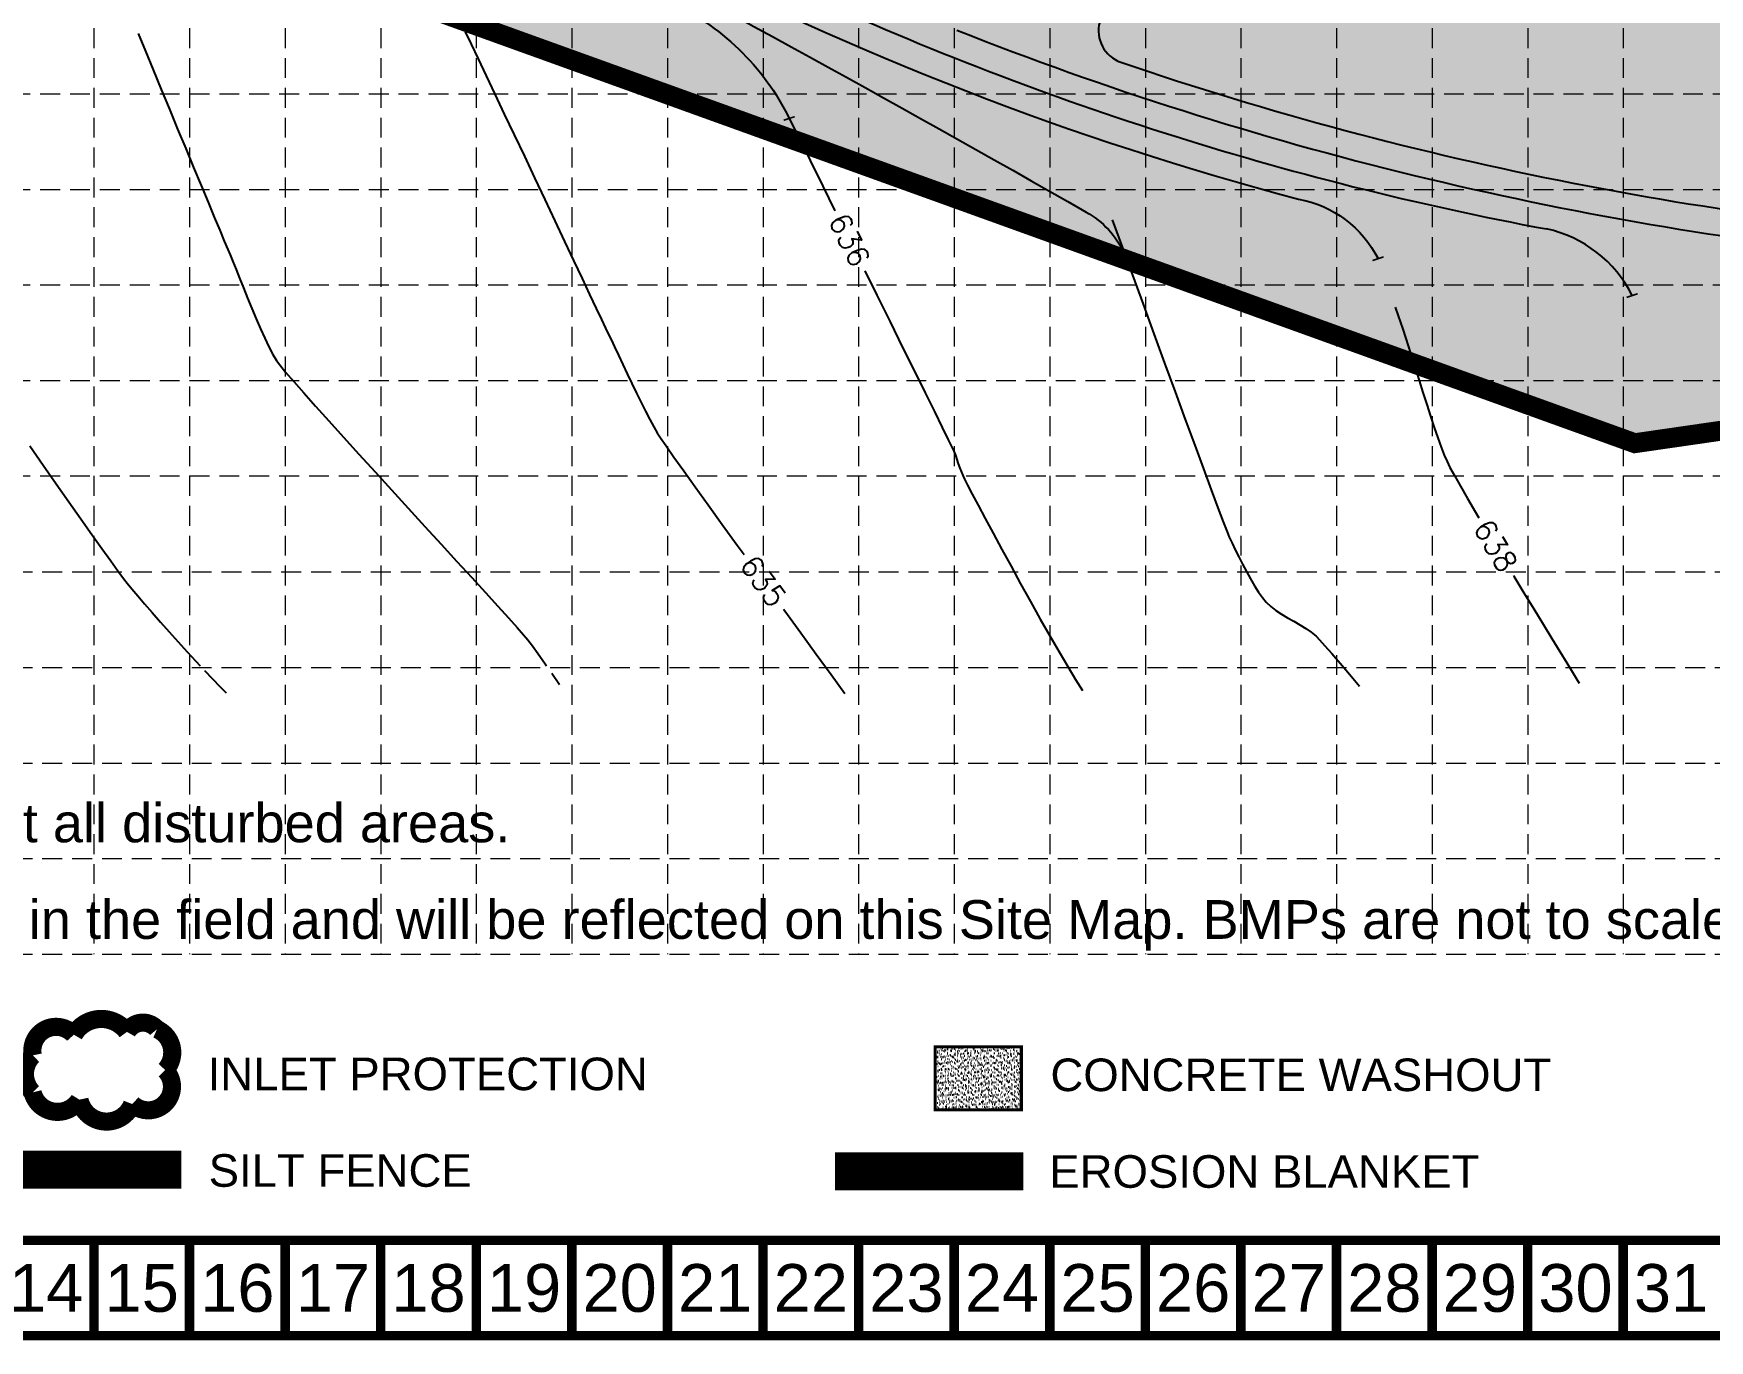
# Model space of a CAD drawing. Header units: inches. Extents: x 2525137 to 2526060, y 7086153 to 7086731.
# Drawn here: x 2525344.6 to 2525597.1, y 7086153.1 to 7086350.1 of the extents above; entities that cross this region are included whole.
import ezdxf
from ezdxf.enums import TextEntityAlignment as Align

# ---------------------------------------------------------------- set-up
doc = ezdxf.new("R2010")
doc.units = ezdxf.units.IN
doc.header["$MEASUREMENT"] = 0
doc.linetypes.add('DASHED2', pattern=[0.375, 0.25, -0.125])
doc.linetypes.add('HIDDEN', pattern=[0.375, 0.25, -0.125])
for name, color, linetype in [('BASE', 7, 'Continuous'), ('EC', 35, 'Continuous'), ('GRID', 254, 'HIDDEN'), ('HS-LIMITOFWORK', 5, 'DASHED2'), ('LEGEND', 7, 'Continuous'), ('LS-HGWAYMIX', 14, 'Continuous'), ('PC', 35, 'Continuous')]:
    doc.layers.add(name, color=color, linetype=linetype)
doc.styles.add("L200'", font='ARIAL.TTF', dxfattribs={"height": 0.001969})
doc.styles.add('L60', font='simplex.shx', dxfattribs={"height": 1.2})
doc.styles.get("Standard").update_dxf_attribs({"font": 'ARIAL.TTF'})

msp = doc.modelspace()

# ---------------------------------------------------------------- hatches: boundary and pattern name
at = {"layer": 'BASE'}
h = msp.add_hatch(dxfattribs=at)
h.set_pattern_fill('AR-SAND', color=30, scale=0.379791, style=0)
h.set_pattern_definition([(37.5, (2525801.7975, 7086159.36786), (-0.0239243, 0.7317909), [0, -0.5772828, 0, -0.6456452, 0, -0.6171609]), (7.5, (2525801.7975, 7086159.3679), (0.6721458, 1.0718266), [0, -0.3114289, 0, -0.5203141, 0, -0.1993904]), (327.5, (2525801.33034, 7086159.36786), (1.182724, 0.0021493), [0, -0.1898957, 0, -0.6836244, 0, -0.8925096]), (317.5, (2525801.3303, 7086159.3679), (1.1417008, 0.3333336), [0, -0.0949478, 0, -0.4481538, 0, -0.5127183])])
h.paths.add_polyline_path([(2525493.42, 7086187.85), (2525493.42, 7086197.35), (2525480.42, 7086197.35), (2525480.42, 7086187.85)])
at = {"layer": 'LS-HGWAYMIX'}
h = msp.add_hatch(dxfattribs=at)
h.set_pattern_fill('AR-SAND', color=256, scale=2, style=0)
h.set_pattern_definition([(37.5, (0, 0), (-0.1259867162, 3.853647538), [0, -3.04, 0, -3.4, 0, -3.25]), (7.5, (0, 0), (3.5395534105, 5.6442921305), [0, -1.64, 0, -2.74, 0, -1.05]), (327.5, (-2.46, 0), (6.2282837235, 0.011318107), [0, -1, 0, -3.6, 0, -4.7]), (317.5, (-2.46, 0), (6.012253209, 1.75535113), [0, -0.5, 0, -2.36, 0, -2.7])])
h.paths.add_polyline_path([(2525757.65, 7086342.66), (2525745.42, 7086286.46), (2525679.53, 7086301.91), (2525585.84, 7086288.33), (2525334.95, 7086378.84), (2525340.69, 7086397.27), (2525309.11, 7086409.68), (2525329.88, 7086466.5), (2525333.65, 7086465.19), (2525343.52, 7086461.79), (2525336.34, 7086442.42), (2525506.33, 7086377.16), (2525548.28, 7086400.69), (2525631, 7086398.87), (2525682.27, 7086364.38), (2525752.28, 7086362.84), (2525748.08, 7086344.9)])

# ---------------------------------------------------------------- linework, layer by layer
at = {"layer": 'BASE', "const_width": 1.44}
for points in [[(2525137.7, 7086153.79), (2526059.3, 7086153.79), (2526059.3, 7086729.79), (2525137.7, 7086729.79)], [(2525152.07, 7086168.18), (2526044.94, 7086168.16), (2526044.92, 7086715.39), (2525152.25, 7086715.41)]]:
    msp.add_lwpolyline(points, close=True, dxfattribs=at)
at = {"layer": 'BASE', "color": 30, "const_width": 0.475}
msp.add_lwpolyline([(2525480.42, 7086187.85), (2525493.42, 7086187.85), (2525493.42, 7086197.35), (2525480.42, 7086197.35)], close=True, dxfattribs=at)
at = {"layer": 'BASE', "const_width": 1.44}
for points in [[(2525353.7, 7086153.79), (2525353.7, 7086168.19)], [(2525368.1, 7086153.79), (2525368.1, 7086168.19)], [(2525382.5, 7086153.79), (2525382.5, 7086168.19)], [(2525396.9, 7086153.79), (2525396.9, 7086168.19)], [(2525411.3, 7086153.79), (2525411.3, 7086168.19)], [(2525425.7, 7086153.79), (2525425.7, 7086168.19)], [(2525440.1, 7086153.79), (2525440.1, 7086168.19)], [(2525454.5, 7086153.79), (2525454.5, 7086168.19)], [(2525468.9, 7086153.79), (2525468.9, 7086168.19)], [(2525483.3, 7086153.79), (2525483.3, 7086168.19)], [(2525497.7, 7086153.79), (2525497.7, 7086168.19)], [(2525512.1, 7086153.79), (2525512.1, 7086168.19)], [(2525526.5, 7086153.79), (2525526.5, 7086168.19)], [(2525540.9, 7086153.79), (2525540.9, 7086168.19)], [(2525555.3, 7086153.79), (2525555.3, 7086168.19)], [(2525569.7, 7086153.79), (2525569.7, 7086168.19)], [(2525584.1, 7086153.79), (2525584.1, 7086168.19)]]:
    msp.add_lwpolyline(points, dxfattribs=at)
at = {"layer": 'EC'}
for p, q in [((2525360.34, 7086350.09, 634), (2525361.44, 7086347.42, 634)), ((2525409.61, 7086350.35, 635), (2525410.51, 7086348.49, 635)), ((2525412.78, 7086343.73, 635), (2525414.11, 7086340.94, 635)), ((2525414.11, 7086340.94, 635), (2525415.52, 7086337.95, 635)), ((2525365.06, 7086338.68, 634), (2525366.3, 7086335.69, 634)), ((2525369.83, 7086327.19, 634), (2525370.88, 7086324.67, 634)), ((2525420.09, 7086328.31, 635), (2525421.63, 7086325.05, 635)), ((2525373.34, 7086318.78, 634), (2525373.86, 7086317.53, 634)), ((2525424.59, 7086318.76, 635), (2525425.97, 7086315.85, 635)), ((2525374.62, 7086315.73, 634), (2525375.1, 7086314.53, 634)), ((2525425.97, 7086315.85, 635), (2525427.24, 7086313.16, 635)), ((2525376.23, 7086311.73, 634), (2525376.84, 7086310.2, 634)), ((2525376.84, 7086310.2, 634), (2525377.49, 7086308.63, 634)), ((2525428.38, 7086310.75, 635), (2525429.36, 7086308.66, 635)), ((2525473.64, 7086306.62, 636), (2525475.53, 7086302.78, 636)), ((2525550.21, 7086307.54, 638), (2525550.56, 7086306.54, 638)), ((2525378.79, 7086305.57, 634), (2525379.43, 7086304.15, 634)), ((2525430.77, 7086305.69, 635), (2525431.14, 7086304.92, 635)), ((2525431.14, 7086304.92, 635), (2525431.6, 7086303.96, 635)), ((2525431.6, 7086303.96, 635), (2525432.13, 7086302.84, 635)), ((2525550.9, 7086305.53, 638), (2525551.31, 7086304.28, 638)), ((2525380.05, 7086302.85, 634), (2525380.64, 7086301.72, 634)), ((2525475.53, 7086302.78, 636), (2525477.3, 7086299.2, 636)), ((2525382.57, 7086299.06, 634), (2525383.79, 7086297.64, 634)), ((2525514.99, 7086300.4, 637), (2525516.58, 7086296.08, 637)), ((2525552.79, 7086299.56, 638), (2525553.35, 7086297.79, 638)), ((2525434.05, 7086298.79, 635), (2525434.74, 7086297.34, 635)), ((2525434.74, 7086297.34, 635), (2525435.45, 7086295.89, 635)), ((2525385.31, 7086295.91, 634), (2525387.09, 7086293.91, 634)), ((2525387.09, 7086293.91, 634), (2525389.09, 7086291.68, 634)), ((2525435.45, 7086295.89, 635), (2525436.14, 7086294.48, 635)), ((2525436.14, 7086294.48, 635), (2525436.81, 7086293.14, 635)), ((2525516.58, 7086296.08, 637), (2525518.1, 7086291.92, 637)), ((2525553.92, 7086295.98, 638), (2525554.5, 7086294.17, 638)), ((2525482.39, 7086288.86, 636), (2525482.99, 7086287.64, 636)), ((2525555.63, 7086290.72, 638), (2525556.17, 7086289.15, 638)), ((2525439.9, 7086287.92, 635), (2525441.08, 7086286.24, 635)), ((2525482.99, 7086287.64, 636), (2525483.24, 7086287.11, 636)), ((2525483.48, 7086286.51, 636), (2525483.7, 7086285.88, 636)), ((2525346.04, 7086285.04, 633), (2525348.02, 7086282.21, 633)), ((2525483.92, 7086285.22, 636), (2525484.14, 7086284.57, 636)), ((2525484.38, 7086283.94, 636), (2525484.63, 7086283.35, 636)), ((2525520.85, 7086284.46, 637), (2525522.03, 7086281.29, 637)), ((2525398.54, 7086281.29, 634), (2525401.06, 7086278.53, 634)), ((2525444.3, 7086281.74, 635), (2525446.24, 7086279.03, 635)), ((2525484.63, 7086283.35, 636), (2525484.85, 7086282.91, 636)), ((2525558.67, 7086283.44, 638), (2525559.56, 7086281.87, 638)), ((2525401.06, 7086278.53, 634), (2525403.57, 7086275.79, 634)), ((2525561.85, 7086277.94, 638), (2525562.35, 7086277.1, 638)), ((2525353.4, 7086274.57, 633), (2525354.91, 7086272.44, 633)), ((2525403.57, 7086275.79, 634), (2525406.02, 7086273.1, 634)), ((2525448.36, 7086276.09, 635), (2525450.62, 7086272.97, 635)), ((2525489.16, 7086274.76, 636), (2525490.47, 7086272.33, 636)), ((2525524.41, 7086274.98, 637), (2525524.74, 7086274.19, 637)), ((2525354.91, 7086272.44, 633), (2525356.23, 7086270.6, 633)), ((2525525.16, 7086273.28, 637), (2525525.65, 7086272.28, 637)), ((2525526.17, 7086271.2, 637), (2525526.74, 7086270.1, 637)), ((2525357.32, 7086269.09, 633), (2525358.16, 7086267.95, 633)), ((2525358.16, 7086267.95, 633), (2525358.71, 7086267.23, 633)), ((2525358.71, 7086267.23, 633), (2525359.41, 7086266.37, 633)), ((2525359.41, 7086266.37, 633), (2525360.29, 7086265.32, 633)), ((2525493.31, 7086267.13, 636), (2525494.79, 7086264.46, 636)), ((2525412.68, 7086265.82, 634), (2525414.53, 7086263.78, 634)), ((2525530.32, 7086264.38, 637), (2525531, 7086263.73, 637)), ((2525531, 7086263.73, 637), (2525531.78, 7086263.13, 637)), ((2525362.47, 7086262.79, 633), (2525363.71, 7086261.37, 633)), ((2525416.13, 7086262.01, 634), (2525417.44, 7086260.55, 634)), ((2525570.61, 7086263.37, 638), (2525572.03, 7086261.04, 638)), ((2525460.19, 7086259.75, 635), (2525462.52, 7086256.54, 635)), ((2525497.71, 7086259.27, 636), (2525499.1, 7086256.86, 636)), ((2525536.26, 7086260.42, 637), (2525537.08, 7086259.85, 637)), ((2525537.82, 7086259.25, 637), (2525538.36, 7086258.71, 637)), ((2525538.36, 7086258.71, 637), (2525539.16, 7086257.81, 637)), ((2525366.37, 7086258.39, 633), (2525367.73, 7086256.9, 633)), ((2525419.76, 7086257.78, 634), (2525420.62, 7086256.6, 634)), ((2525540.21, 7086256.62, 637), (2525541.45, 7086255.17, 637)), ((2525369.06, 7086255.45, 633), (2525369.68, 7086254.78, 633)), ((2525421.6, 7086255.2, 634), (2525421.9, 7086254.78, 634)), ((2525575.58, 7086255.22, 638), (2525576.43, 7086253.83, 638)), ((2525576.43, 7086253.83, 638), (2525577.06, 7086252.79, 638)), ((2525371.56, 7086252.8, 633), (2525372.66, 7086251.66, 633)), ((2525372.66, 7086251.66, 633), (2525373.63, 7086250.7, 633)), ((2525501.6, 7086252.69, 636), (2525502.65, 7086251.05, 636))]:
    msp.add_line(p, q, dxfattribs=at)
at = {"layer": 'EC', "extrusion": (0.924108, 0.382131, 0)}
msp.add_line((2525361.44, 7086347.42, 634), (2525362.61, 7086344.6, 634), dxfattribs=at)
at = {"layer": 'EC', "extrusion": (0.902116, 0.431495, 0)}
msp.add_line((2525410.51, 7086348.49, 635), (2525411.58, 7086346.26, 635), dxfattribs=at)
at = {"layer": 'EC', "extrusion": (0.923973, 0.382458, 0)}
msp.add_line((2525362.61, 7086344.6, 634), (2525363.82, 7086341.67, 634), dxfattribs=at)
at = {"layer": 'EC', "extrusion": (0.902768, 0.430128, 0)}
msp.add_line((2525411.58, 7086346.26, 635), (2525412.78, 7086343.73, 635), dxfattribs=at)
at = {"layer": 'EC', "extrusion": (0.923854, 0.382744, 0)}
msp.add_line((2525363.82, 7086341.67, 634), (2525365.06, 7086338.68, 634), dxfattribs=at)
at = {"layer": 'EC', "extrusion": (0.903795, 0.427965, 0)}
msp.add_line((2525415.52, 7086337.95, 635), (2525417.01, 7086334.82, 635), dxfattribs=at)
at = {"layer": 'EC', "extrusion": (0.895982, 0.44409, 0)}
msp.add_line((2525458.21, 7086337.78, 636), (2525459.83, 7086334.52, 636), dxfattribs=at)
at = {"layer": 'EC', "extrusion": (0.923642, 0.383257, 0)}
msp.add_line((2525366.3, 7086335.69, 634), (2525367.52, 7086332.75, 634), dxfattribs=at)
at = {"layer": 'EC', "extrusion": (0.903981, 0.427572, 0)}
msp.add_line((2525417.01, 7086334.82, 635), (2525418.54, 7086331.58, 635), dxfattribs=at)
at = {"layer": 'EC', "extrusion": (0.896045, 0.443964, 0)}
msp.add_line((2525459.83, 7086334.52, 636), (2525461.6, 7086330.93, 636), dxfattribs=at)
at = {"layer": 'EC', "extrusion": (0.923537, 0.383509, 0)}
msp.add_line((2525367.52, 7086332.75, 634), (2525368.71, 7086329.9, 634), dxfattribs=at)
at = {"layer": 'EC', "extrusion": (0.923426, 0.383777, 0)}
msp.add_line((2525368.71, 7086329.9, 634), (2525369.83, 7086327.19, 634), dxfattribs=at)
at = {"layer": 'EC', "extrusion": (0.904122, 0.427274, 0)}
msp.add_line((2525418.54, 7086331.58, 635), (2525420.09, 7086328.31, 635), dxfattribs=at)
at = {"layer": 'EC', "extrusion": (0.8961, 0.443852, 0)}
msp.add_line((2525461.6, 7086330.93, 636), (2525463.51, 7086327.09, 636), dxfattribs=at)
at = {"layer": 'EC', "extrusion": (0.896152, 0.443747, 0)}
msp.add_line((2525463.51, 7086327.09, 636), (2525465.34, 7086323.38, 636), dxfattribs=at)
at = {"layer": 'EC', "extrusion": (0.923149, 0.384443, 0)}
msp.add_line((2525370.88, 7086324.67, 634), (2525371.83, 7086322.4, 634), dxfattribs=at)
at = {"layer": 'EC', "extrusion": (0.9043, 0.426899, 0)}
msp.add_line((2525421.63, 7086325.05, 635), (2525423.14, 7086321.85, 635), dxfattribs=at)
at = {"layer": 'EC', "extrusion": (0.92295, 0.384921, 0)}
msp.add_line((2525371.83, 7086322.4, 634), (2525372.65, 7086320.42, 634), dxfattribs=at)
at = {"layer": 'EC', "extrusion": (0.904342, 0.426808, 0)}
msp.add_line((2525423.14, 7086321.85, 635), (2525424.59, 7086318.76, 635), dxfattribs=at)
at = {"layer": 'EC', "extrusion": (0.939489, 0.34258, 0)}
msp.add_line((2525507.11, 7086321.98, 637), (2525508.59, 7086317.93, 637), dxfattribs=at)
at = {"layer": 'EC', "extrusion": (0.92266, 0.385615, 0)}
msp.add_line((2525372.65, 7086320.42, 634), (2525373.34, 7086318.78, 634), dxfattribs=at)
at = {"layer": 'EC', "extrusion": (0.921087, 0.389356, 0)}
msp.add_line((2525373.86, 7086317.53, 634), (2525374.2, 7086316.73, 634), dxfattribs=at)
at = {"layer": 'EC', "extrusion": (0.922981, 0.384846, 0)}
msp.add_line((2525374.2, 7086316.73, 634), (2525374.62, 7086315.73, 634), dxfattribs=at)
at = {"layer": 'EC', "extrusion": (0.939428, 0.342745, 0)}
msp.add_line((2525508.59, 7086317.93, 637), (2525510.14, 7086313.66, 637), dxfattribs=at)
at = {"layer": 'EC', "extrusion": (0.928082, 0.372375, 0)}
msp.add_line((2525375.1, 7086314.53, 634), (2525375.64, 7086313.19, 634), dxfattribs=at)
at = {"layer": 'EC', "extrusion": (0.89632, 0.443409, 0)}
msp.add_line((2525469.84, 7086314.3, 636), (2525471.65, 7086310.64, 636), dxfattribs=at)
at = {"layer": 'EC', "extrusion": (0.928175, 0.372144, 0)}
msp.add_line((2525375.64, 7086313.19, 634), (2525376.23, 7086311.73, 634), dxfattribs=at)
at = {"layer": 'EC', "extrusion": (0.904257, 0.426988, 0)}
msp.add_line((2525427.24, 7086313.16, 635), (2525428.38, 7086310.75, 635), dxfattribs=at)
at = {"layer": 'EC', "extrusion": (0.939348, 0.342966, 0)}
msp.add_line((2525510.14, 7086313.66, 637), (2525511.75, 7086309.27, 637), dxfattribs=at)
at = {"layer": 'EC', "extrusion": (0.896389, 0.443268, 0)}
msp.add_line((2525471.65, 7086310.64, 636), (2525473.64, 7086306.62, 636), dxfattribs=at)
at = {"layer": 'EC', "extrusion": (0.939245, 0.343248, 0)}
msp.add_line((2525511.75, 7086309.27, 637), (2525513.37, 7086304.82, 637), dxfattribs=at)
at = {"layer": 'EC', "extrusion": (0.92219, 0.386738, 0)}
msp.add_line((2525377.49, 7086308.63, 634), (2525378.14, 7086307.08, 634), dxfattribs=at)
at = {"layer": 'EC', "extrusion": (0.917711, 0.397248, 0)}
msp.add_line((2525378.14, 7086307.08, 634), (2525378.79, 7086305.57, 634), dxfattribs=at)
at = {"layer": 'EC', "extrusion": (0.903839, 0.427873, 0)}
msp.add_line((2525429.36, 7086308.66, 635), (2525430.17, 7086306.96, 635), dxfattribs=at)
at = {"layer": 'EC', "extrusion": (0.903285, 0.429041, 0)}
msp.add_line((2525430.17, 7086306.96, 635), (2525430.77, 7086305.69, 635), dxfattribs=at)
at = {"layer": 'EC', "extrusion": (0.943383, 0.331705, 0)}
msp.add_line((2525549.76, 7086308.84, 638), (2525550.21, 7086307.54, 638), dxfattribs=at)
at = {"layer": 'EC', "extrusion": (0.947682, 0.319215, 0)}
msp.add_line((2525550.56, 7086306.54, 638), (2525550.9, 7086305.53, 638), dxfattribs=at)
at = {"layer": 'EC', "extrusion": (0.901616, 0.432538, 0)}
msp.add_line((2525379.43, 7086304.15, 634), (2525380.05, 7086302.85, 634), dxfattribs=at)
at = {"layer": 'EC', "extrusion": (0.939115, 0.343603, 0)}
msp.add_line((2525513.37, 7086304.82, 637), (2525514.99, 7086300.4, 637), dxfattribs=at)
at = {"layer": 'EC', "extrusion": (0.95316, 0.302468, 0)}
msp.add_line((2525551.31, 7086304.28, 638), (2525551.76, 7086302.85, 638), dxfattribs=at)
at = {"layer": 'EC', "extrusion": (0.860754, 0.509021, 0)}
msp.add_line((2525380.64, 7086301.72, 634), (2525381.19, 7086300.8, 634), dxfattribs=at)
at = {"layer": 'EC', "extrusion": (0.904132, 0.427253, 0)}
msp.add_line((2525432.13, 7086302.84, 635), (2525432.73, 7086301.58, 635), dxfattribs=at)
at = {"layer": 'EC', "extrusion": (0.904054, 0.427418, 0)}
msp.add_line((2525432.73, 7086301.58, 635), (2525433.37, 7086300.22, 635), dxfattribs=at)
at = {"layer": 'EC', "extrusion": (0.954091, 0.299518, 0)}
msp.add_line((2525551.76, 7086302.85, 638), (2525552.26, 7086301.26, 638), dxfattribs=at)
at = {"layer": 'EC', "extrusion": (0.802166, 0.597101, 0)}
msp.add_line((2525381.19, 7086300.8, 634), (2525381.69, 7086300.13, 634), dxfattribs=at)
at = {"layer": 'EC', "extrusion": (0.771454, 0.636286, 0)}
msp.add_line((2525381.69, 7086300.13, 634), (2525382.57, 7086299.06, 634), dxfattribs=at)
at = {"layer": 'EC', "extrusion": (0.903362, 0.428879, 0)}
msp.add_line((2525433.37, 7086300.22, 635), (2525434.05, 7086298.79, 635), dxfattribs=at)
at = {"layer": 'EC', "extrusion": (0.896715, 0.442609, 0)}
msp.add_line((2525477.3, 7086299.2, 636), (2525478.91, 7086295.94, 636), dxfattribs=at)
at = {"layer": 'EC', "extrusion": (0.954411, 0.298495, 0)}
msp.add_line((2525552.26, 7086301.26, 638), (2525552.79, 7086299.56, 638), dxfattribs=at)
at = {"layer": 'EC', "extrusion": (0.751449, 0.659791, 0)}
msp.add_line((2525383.79, 7086297.64, 634), (2525385.31, 7086295.91, 634), dxfattribs=at)
at = {"layer": 'EC', "extrusion": (0.953694, 0.300779, 0)}
msp.add_line((2525553.35, 7086297.79, 638), (2525553.92, 7086295.98, 638), dxfattribs=at)
at = {"layer": 'EC', "extrusion": (0.896906, 0.44222, 0)}
msp.add_line((2525478.91, 7086295.94, 636), (2525480.32, 7086293.09, 636), dxfattribs=at)
at = {"layer": 'EC', "extrusion": (0.951157, 0.308709, 0)}
msp.add_line((2525554.5, 7086294.17, 638), (2525555.07, 7086292.41, 638), dxfattribs=at)
at = {"layer": 'EC', "extrusion": (0.741998, 0.670402, 0)}
msp.add_line((2525389.09, 7086291.68, 634), (2525391.28, 7086289.26, 634), dxfattribs=at)
at = {"layer": 'EC', "extrusion": (0.888177, 0.459502, 0)}
msp.add_line((2525436.81, 7086293.14, 635), (2525437.45, 7086291.9, 635), dxfattribs=at)
at = {"layer": 'EC', "extrusion": (0.880028, 0.474923, 0)}
msp.add_line((2525437.45, 7086291.9, 635), (2525438.04, 7086290.81, 635), dxfattribs=at)
at = {"layer": 'EC', "extrusion": (0.897198, 0.441629, 0)}
msp.add_line((2525480.32, 7086293.09, 636), (2525481.49, 7086290.7, 636), dxfattribs=at)
at = {"layer": 'EC', "extrusion": (0.938465, 0.345375, 0)}
msp.add_line((2525518.1, 7086291.92, 637), (2525519.53, 7086288.03, 637), dxfattribs=at)
at = {"layer": 'EC', "extrusion": (0.948945, 0.315442, 0)}
msp.add_line((2525555.07, 7086292.41, 638), (2525555.63, 7086290.72, 638), dxfattribs=at)
at = {"layer": 'EC', "extrusion": (0.740484, 0.672074, 0)}
msp.add_line((2525391.28, 7086289.26, 634), (2525393.61, 7086286.7, 634), dxfattribs=at)
at = {"layer": 'EC', "extrusion": (0.866898, 0.498486, 0)}
msp.add_line((2525438.04, 7086290.81, 635), (2525438.57, 7086289.89, 635), dxfattribs=at)
at = {"layer": 'EC', "extrusion": (0.837404, 0.546585, 0)}
msp.add_line((2525438.57, 7086289.89, 635), (2525439.05, 7086289.16, 635), dxfattribs=at)
at = {"layer": 'EC', "extrusion": (0.823434, 0.567412, 0)}
msp.add_line((2525439.05, 7086289.16, 635), (2525439.9, 7086287.92, 635), dxfattribs=at)
at = {"layer": 'EC', "extrusion": (0.897699, 0.440609, 0)}
msp.add_line((2525481.49, 7086290.7, 636), (2525482.39, 7086288.86, 636), dxfattribs=at)
at = {"layer": 'EC', "extrusion": (0.940973, 0.338482, 0)}
msp.add_line((2525556.17, 7086289.15, 638), (2525556.67, 7086287.74, 638), dxfattribs=at)
at = {"layer": 'EC', "extrusion": (0.820021, 0.572334, 0)}
msp.add_line((2525344.02, 7086287.93, 633), (2525346.04, 7086285.04, 633), dxfattribs=at)
at = {"layer": 'EC', "extrusion": (0.73938, 0.673289, 0)}
msp.add_line((2525393.61, 7086286.7, 634), (2525396.04, 7086284.02, 634), dxfattribs=at)
at = {"layer": 'EC', "extrusion": (0.929653, 0.368436, 0)}
msp.add_line((2525483.24, 7086287.11, 636), (2525483.48, 7086286.51, 636), dxfattribs=at)
at = {"layer": 'EC', "extrusion": (0.938093, 0.346384, 0)}
msp.add_line((2525519.53, 7086288.03, 637), (2525520.85, 7086284.46, 637), dxfattribs=at)
at = {"layer": 'EC', "extrusion": (0.933415, 0.358799, 0)}
msp.add_line((2525556.67, 7086287.74, 638), (2525557.14, 7086286.53, 638), dxfattribs=at)
at = {"layer": 'EC', "extrusion": (0.920132, 0.391608, 0)}
msp.add_line((2525557.14, 7086286.53, 638), (2525557.56, 7086285.55, 638), dxfattribs=at)
at = {"layer": 'EC', "extrusion": (0.738585, 0.67416, 0)}
msp.add_line((2525396.04, 7086284.02, 634), (2525398.54, 7086281.29, 634), dxfattribs=at)
at = {"layer": 'EC', "extrusion": (0.815029, 0.57942, 0)}
msp.add_line((2525441.08, 7086286.24, 635), (2525442.56, 7086284.16, 635), dxfattribs=at)
at = {"layer": 'EC', "extrusion": (0.813241, 0.581927, 0)}
msp.add_line((2525442.56, 7086284.16, 635), (2525444.3, 7086281.74, 635), dxfattribs=at)
at = {"layer": 'EC', "extrusion": (0.948215, 0.317629, 0)}
msp.add_line((2525483.7, 7086285.88, 636), (2525483.92, 7086285.22, 636), dxfattribs=at)
at = {"layer": 'EC', "extrusion": (0.938609, 0.344982, 0)}
msp.add_line((2525484.14, 7086284.57, 636), (2525484.38, 7086283.94, 636), dxfattribs=at)
at = {"layer": 'EC', "extrusion": (0.893831, 0.448404, 0)}
msp.add_line((2525557.56, 7086285.55, 638), (2525557.99, 7086284.68, 638), dxfattribs=at)
at = {"layer": 'EC', "extrusion": (0.878069, 0.478535, 0)}
msp.add_line((2525557.99, 7086284.68, 638), (2525558.67, 7086283.44, 638), dxfattribs=at)
at = {"layer": 'EC', "extrusion": (0.818418, 0.574623, 0)}
msp.add_line((2525348.02, 7086282.21, 633), (2525349.93, 7086279.49, 633), dxfattribs=at)
at = {"layer": 'EC', "extrusion": (0.887623, 0.460571, 0)}
msp.add_line((2525484.85, 7086282.91, 636), (2525485.32, 7086282, 636), dxfattribs=at)
at = {"layer": 'EC', "extrusion": (0.885442, 0.464751, 0)}
msp.add_line((2525485.32, 7086282, 636), (2525486.02, 7086280.67, 636), dxfattribs=at)
at = {"layer": 'EC', "extrusion": (0.93677, 0.349945, 0)}
msp.add_line((2525522.03, 7086281.29, 637), (2525523.03, 7086278.6, 637), dxfattribs=at)
at = {"layer": 'EC', "extrusion": (0.865465, 0.50097, 0)}
msp.add_line((2525559.56, 7086281.87, 638), (2525560.63, 7086280.02, 638), dxfattribs=at)
at = {"layer": 'EC', "extrusion": (0.817499, 0.57593, 0)}
msp.add_line((2525349.93, 7086279.49, 633), (2525351.73, 7086276.93, 633), dxfattribs=at)
at = {"layer": 'EC', "extrusion": (0.811207, 0.584759, 0)}
msp.add_line((2525446.24, 7086279.03, 635), (2525448.36, 7086276.09, 635), dxfattribs=at)
at = {"layer": 'EC', "extrusion": (0.883979, 0.467526, 0)}
msp.add_line((2525486.02, 7086280.67, 636), (2525486.91, 7086278.99, 636), dxfattribs=at)
at = {"layer": 'EC', "extrusion": (0.882724, 0.469892, 0)}
msp.add_line((2525486.91, 7086278.99, 636), (2525487.97, 7086277, 636), dxfattribs=at)
at = {"layer": 'EC', "extrusion": (0.862338, 0.506334, 0)}
msp.add_line((2525560.63, 7086280.02, 638), (2525561.85, 7086277.94, 638), dxfattribs=at)
at = {"layer": 'EC', "extrusion": (0.816415, 0.577466, 0)}
msp.add_line((2525351.73, 7086276.93, 633), (2525353.4, 7086274.57, 633), dxfattribs=at)
at = {"layer": 'EC', "extrusion": (0.881497, 0.472189, 0)}
msp.add_line((2525487.97, 7086277, 636), (2525489.16, 7086274.76, 636), dxfattribs=at)
at = {"layer": 'EC', "extrusion": (0.93543, 0.353511, 0)}
msp.add_line((2525523.03, 7086278.6, 637), (2525523.84, 7086276.47, 637), dxfattribs=at)
at = {"layer": 'EC', "extrusion": (0.932715, 0.360616, 0)}
msp.add_line((2525523.84, 7086276.47, 637), (2525524.41, 7086274.98, 637), dxfattribs=at)
at = {"layer": 'EC', "extrusion": (0.905456, 0.42444, 0)}
msp.add_line((2525524.74, 7086274.19, 637), (2525525.16, 7086273.28, 637), dxfattribs=at)
at = {"layer": 'EC', "extrusion": (0.737727, 0.675099, 0)}
msp.add_line((2525406.02, 7086273.1, 634), (2525408.39, 7086270.52, 634), dxfattribs=at)
at = {"layer": 'EC', "extrusion": (0.810154, 0.586218, 0)}
msp.add_line((2525450.62, 7086272.97, 635), (2525451.66, 7086271.53, 635), dxfattribs=at)
at = {"layer": 'EC', "extrusion": (0.878776, 0.477235, 0)}
msp.add_line((2525490.47, 7086272.33, 636), (2525491.87, 7086269.77, 636), dxfattribs=at)
at = {"layer": 'EC', "extrusion": (0.897384, 0.44125, 0)}
msp.add_line((2525525.65, 7086272.28, 637), (2525526.17, 7086271.2, 637), dxfattribs=at)
at = {"layer": 'EC', "extrusion": (0.81046, 0.585793, 0)}
msp.add_line((2525356.23, 7086270.6, 633), (2525357.32, 7086269.09, 633), dxfattribs=at)
at = {"layer": 'EC', "extrusion": (0.738091, 0.674701, 0)}
msp.add_line((2525408.39, 7086270.52, 634), (2525410.62, 7086268.08, 634), dxfattribs=at)
at = {"layer": 'EC', "extrusion": (0.87714, 0.480235, 0)}
msp.add_line((2525491.87, 7086269.77, 636), (2525493.31, 7086267.13, 636), dxfattribs=at)
at = {"layer": 'EC', "extrusion": (0.884056, 0.467382, 0)}
msp.add_line((2525526.74, 7086270.1, 637), (2525527.33, 7086268.98, 637), dxfattribs=at)
at = {"layer": 'EC', "extrusion": (0.874209, 0.485549, 0)}
msp.add_line((2525527.33, 7086268.98, 637), (2525527.93, 7086267.89, 637), dxfattribs=at)
at = {"layer": 'EC', "extrusion": (0.738776, 0.673951, 0)}
msp.add_line((2525410.62, 7086268.08, 634), (2525412.68, 7086265.82, 634), dxfattribs=at)
at = {"layer": 'EC', "extrusion": (0.860896, 0.508782, 0)}
msp.add_line((2525527.93, 7086267.89, 637), (2525528.54, 7086266.85, 637), dxfattribs=at)
at = {"layer": 'EC', "extrusion": (0.842135, 0.539266, 0)}
msp.add_line((2525528.54, 7086266.85, 637), (2525529.15, 7086265.9, 637), dxfattribs=at)
at = {"layer": 'EC', "extrusion": (0.856227, 0.5166, 0)}
msp.add_line((2525567.56, 7086268.41, 638), (2525567.62, 7086268.3, 638), dxfattribs=at)
at = {"layer": 'EC', "extrusion": (0.855444, 0.517896, 0)}
msp.add_line((2525567.62, 7086268.3, 638), (2525569.13, 7086265.8, 638), dxfattribs=at)
at = {"layer": 'EC', "extrusion": (0.76039, 0.649467, 0)}
msp.add_line((2525360.29, 7086265.32, 633), (2525361.32, 7086264.11, 633), dxfattribs=at)
at = {"layer": 'EC', "extrusion": (0.75567, 0.654953, 0)}
msp.add_line((2525361.32, 7086264.11, 633), (2525362.47, 7086262.79, 633), dxfattribs=at)
at = {"layer": 'EC', "extrusion": (0.741745, 0.670682, 0)}
msp.add_line((2525414.53, 7086263.78, 634), (2525416.13, 7086262.01, 634), dxfattribs=at)
at = {"layer": 'EC', "extrusion": (0.872871, 0.48795, 0)}
msp.add_line((2525494.79, 7086264.46, 636), (2525496.26, 7086261.82, 636), dxfattribs=at)
at = {"layer": 'EC', "extrusion": (0.814174, 0.580621, 0)}
msp.add_line((2525529.15, 7086265.9, 637), (2525529.75, 7086265.07, 637), dxfattribs=at)
at = {"layer": 'EC', "extrusion": (0.769174, 0.63904, 0)}
msp.add_line((2525529.75, 7086265.07, 637), (2525530.32, 7086264.38, 637), dxfattribs=at)
at = {"layer": 'EC', "extrusion": (0.854822, 0.518922, 0)}
msp.add_line((2525569.13, 7086265.8, 638), (2525570.61, 7086263.37, 638), dxfattribs=at)
at = {"layer": 'EC', "extrusion": (0.747989, 0.663711, 0)}
msp.add_line((2525363.71, 7086261.37, 633), (2525365.02, 7086259.89, 633), dxfattribs=at)
at = {"layer": 'EC', "extrusion": (0.809607, 0.586972, 0)}
msp.add_line((2525457.6, 7086263.32, 635), (2525457.79, 7086263.06, 635), dxfattribs=at)
at = {"layer": 'EC', "extrusion": (0.80947, 0.587162, 0)}
msp.add_line((2525457.79, 7086263.06, 635), (2525460.19, 7086259.75, 635), dxfattribs=at)
at = {"layer": 'EC', "extrusion": (0.869949, 0.493141, 0)}
msp.add_line((2525496.26, 7086261.82, 636), (2525497.71, 7086259.27, 636), dxfattribs=at)
at = {"layer": 'EC', "extrusion": (-0.55182, -0.833963, 0)}
msp.add_line((2525531.78, 7086263.13, 637), (2525532.63, 7086262.57, 637), dxfattribs=at)
at = {"layer": 'EC', "extrusion": (-0.515449, -0.85692, 0)}
msp.add_line((2525532.63, 7086262.57, 637), (2525533.53, 7086262.03, 637), dxfattribs=at)
at = {"layer": 'EC', "extrusion": (-0.499057, -0.866569, 0)}
msp.add_line((2525533.53, 7086262.03, 637), (2525534.46, 7086261.5, 637), dxfattribs=at)
at = {"layer": 'EC', "extrusion": (0.501871, 0.864942, 0)}
msp.add_line((2525534.46, 7086261.5, 637), (2525535.37, 7086260.96, 637), dxfattribs=at)
at = {"layer": 'EC', "extrusion": (0.853974, 0.520316, 0)}
msp.add_line((2525572.03, 7086261.04, 638), (2525573.35, 7086258.88, 638), dxfattribs=at)
at = {"layer": 'EC', "extrusion": (0.74435, 0.667789, 0)}
msp.add_line((2525365.02, 7086259.89, 633), (2525366.37, 7086258.39, 633), dxfattribs=at)
at = {"layer": 'EC', "extrusion": (0.750512, 0.660856, 0)}
msp.add_line((2525417.44, 7086260.55, 634), (2525418.43, 7086259.43, 634), dxfattribs=at)
at = {"layer": 'EC', "extrusion": (0.763606, 0.645682, 0)}
msp.add_line((2525418.43, 7086259.43, 634), (2525419.04, 7086258.7, 634), dxfattribs=at)
at = {"layer": 'EC', "extrusion": (0.792232, 0.61022, 0)}
msp.add_line((2525419.04, 7086258.7, 634), (2525419.76, 7086257.78, 634), dxfattribs=at)
at = {"layer": 'EC', "extrusion": (-0.524174, -0.851611, 0)}
msp.add_line((2525535.37, 7086260.96, 637), (2525536.26, 7086260.42, 637), dxfattribs=at)
at = {"layer": 'EC', "extrusion": (-0.632822, -0.774297, 0)}
msp.add_line((2525537.08, 7086259.85, 637), (2525537.82, 7086259.25, 637), dxfattribs=at)
at = {"layer": 'EC', "extrusion": (0.853739, 0.520701, 0)}
msp.add_line((2525573.35, 7086258.88, 638), (2525574.54, 7086256.92, 638), dxfattribs=at)
at = {"layer": 'EC', "extrusion": (0.736217, 0.676746, 0)}
msp.add_line((2525367.73, 7086256.9, 633), (2525369.06, 7086255.45, 633), dxfattribs=at)
at = {"layer": 'EC', "extrusion": (0.816394, 0.577496, 0)}
msp.add_line((2525420.62, 7086256.6, 634), (2525421.6, 7086255.2, 634), dxfattribs=at)
at = {"layer": 'EC', "extrusion": (0.809446, 0.587194, 0)}
msp.add_line((2525462.52, 7086256.54, 635), (2525464.75, 7086253.46, 635), dxfattribs=at)
at = {"layer": 'EC', "extrusion": (0.861077, 0.508474, 0)}
msp.add_line((2525499.1, 7086256.86, 636), (2525500.4, 7086254.65, 636), dxfattribs=at)
at = {"layer": 'EC', "extrusion": (0.753213, 0.657776, 0)}
msp.add_line((2525539.16, 7086257.81, 637), (2525540.21, 7086256.62, 637), dxfattribs=at)
at = {"layer": 'EC', "extrusion": (0.853658, 0.520833, 0)}
msp.add_line((2525574.54, 7086256.92, 638), (2525575.58, 7086255.22, 638), dxfattribs=at)
at = {"layer": 'EC', "extrusion": (0.724718, 0.689046, 0)}
msp.add_line((2525370.35, 7086254.07, 633), (2525371.56, 7086252.8, 633), dxfattribs=at)
at = {"layer": 'EC', "extrusion": (0.823703, 0.567022, 0)}
msp.add_line((2525422.69, 7086253.64, 634), (2525423.85, 7086251.95, 634), dxfattribs=at)
at = {"layer": 'EC', "extrusion": (0.809579, 0.58701, 0)}
msp.add_line((2525464.75, 7086253.46, 635), (2525466.84, 7086250.58, 635), dxfattribs=at)
at = {"layer": 'EC', "extrusion": (0.853809, 0.520586, 0)}
msp.add_line((2525500.4, 7086254.65, 636), (2525501.6, 7086252.69, 636), dxfattribs=at)
at = {"layer": 'EC', "extrusion": (0.7641, 0.645098, 0)}
msp.add_line((2525541.45, 7086255.17, 637), (2525542.84, 7086253.52, 637), dxfattribs=at)
at = {"layer": 'EC', "extrusion": (0.767073, 0.64156, 0)}
msp.add_line((2525542.84, 7086253.52, 637), (2525544.36, 7086251.71, 637), dxfattribs=at)
at = {"layer": 'EC', "extrusion": (0.856384, 0.516339, 0)}
msp.add_line((2525577.06, 7086252.79, 638), (2525577.44, 7086252.16, 638), dxfattribs=at)
at = {"layer": 'GRID', "color": 252, "linetype": 'HIDDEN', "lineweight": 0, "ltscale": 12}
for p, q in [((2525353.7, 7086715.39), (2525353.7, 7086211.32)), ((2525368.1, 7086715.39), (2525368.1, 7086211.32)), ((2525382.5, 7086715.39), (2525382.5, 7086211.32)), ((2525396.9, 7086715.39), (2525396.9, 7086211.32)), ((2525411.3, 7086715.39), (2525411.3, 7086211.32)), ((2525425.7, 7086715.39), (2525425.7, 7086211.32)), ((2525440.1, 7086715.39), (2525440.1, 7086211.32)), ((2525454.5, 7086715.39), (2525454.5, 7086211.32)), ((2525468.9, 7086715.39), (2525468.9, 7086211.32)), ((2525483.3, 7086715.39), (2525483.3, 7086211.32)), ((2525497.7, 7086715.39), (2525497.7, 7086211.32)), ((2525512.1, 7086715.39), (2525512.1, 7086211.32)), ((2525526.5, 7086715.39), (2525526.5, 7086211.32)), ((2525540.9, 7086715.39), (2525540.9, 7086211.32)), ((2525555.3, 7086715.39), (2525555.3, 7086211.32)), ((2525569.7, 7086715.39), (2525569.7, 7086211.32)), ((2525584.1, 7086715.39), (2525584.1, 7086211.32)), ((2525152.1, 7086340.99), (2526044.9, 7086340.99)), ((2525152.1, 7086326.59), (2526044.9, 7086326.59)), ((2525152.1, 7086312.19), (2525931.37, 7086312.19)), ((2525152.1, 7086297.79), (2525931.37, 7086297.79)), ((2525152.1, 7086283.39), (2525931.37, 7086283.39)), ((2525152.42, 7086268.92), (2525931.37, 7086268.92)), ((2525152.42, 7086254.52), (2525931.37, 7086254.52)), ((2525152.42, 7086240.12), (2525931.37, 7086240.12)), ((2525152.42, 7086225.72), (2525931.37, 7086225.72)), ((2525152.42, 7086211.32), (2526045.22, 7086211.32))]:
    msp.add_line(p, q, dxfattribs=at)
at = {"layer": 'HS-LIMITOFWORK', "color": 1, "ltscale": 60, "const_width": 3}
msp.add_lwpolyline([(2525335.21, 7086378.75), (2525585.84, 7086288.33), (2525679.53, 7086301.91), (2525832.59, 7086264.26), (2525845.51, 7086319.42), (2525908.36, 7086586.78), (2525808.29, 7086609.92), (2525806.57, 7086602.62), (2525767.34, 7086611.78), (2525748.26, 7086616.29, 0.128474), (2525715.41, 7086615.46, 0.084696), (2525695.31, 7086605.66, -0.217558), (2525670.06, 7086600.59), (2525622.66, 7086611.7, -0.189356), (2525603.77, 7086623.55, 0.208311), (2525563.16, 7086658.81, 0.085912), (2525537.19, 7086661.6, 0.000511), (2525388.71, 7086662.01, 0.348711), (2525358.44, 7086630.73, -0.084318), (2525327.72, 7086466.5, 0.002675), (2525300.22, 7086395.67)], format="xyb", dxfattribs=at)
at = {"layer": 'LEGEND', "color": 170, "ltscale": 100, "const_width": 2.73}
msp.add_lwpolyline([(2525350.67, 7086199.16, 0.520567), (2525350.67, 7086199.16, 0.765195), (2525344.49, 7086196.05, 0.417879), (2525344.45, 7086190.46, 0.6649), (2525351.51, 7086189.38, 0.744833), (2525359.47, 7086188.71, 0.975642), (2525364.43, 7086193.83, 0.520567), (2525363.2, 7086200, 0.520567), (2525358.67, 7086199.59, 0.540264), (2525350.67, 7086199.16)], format="xyb", close=True, dxfattribs=at)
at = {"layer": 'LEGEND', "color": 200, "const_width": 5.7}
msp.add_lwpolyline([(2525338.23, 7086178.83), (2525366.84, 7086178.83)], dxfattribs=at)
at = {"layer": 'LEGEND', "color": 84, "const_width": 5.7}
msp.add_lwpolyline([(2525465.36, 7086178.57), (2525493.71, 7086178.57)], dxfattribs=at)
at = {"layer": 'PC', "color": 35}
for points in [[(2525386.64, 7086389.84, 0.350539), (2525390.49, 7086381.28, -0.000786), (2525440.1, 7086354.94, -0.177357), (2525458.45, 7086337.28, -0.399378)], [(2525409.95, 7086380.72, 0.350539), (2525413.79, 7086372.16, -0.009892), (2525503.18, 7086323.16, -0.156323), (2525508.93, 7086316.99, -0.399378)], [(2525433.31, 7086371.82, 0.350539), (2525437.15, 7086363.26, 0.056448), (2525535.18, 7086325.14, -0.234324), (2525547.15, 7086316.15, -0.399378)]]:
    msp.add_lwpolyline(points, format="xyb", dxfattribs=at)
at = {"layer": 'PC', "color": 35, "const_width": 0.25}
for points in [[(2525459.28, 7086337.56), (2525457.62, 7086337.01)], [(2525509.77, 7086317.26), (2525508.1, 7086316.71)], [(2525586.27, 7086310.87), (2525584.6, 7086310.31)]]:
    msp.add_lwpolyline(points, dxfattribs=at)
at = {"layer": 'PC', "color": 35, "const_width": 0.25, "elevation": 637.97}
msp.add_lwpolyline([(2525547.99, 7086316.42), (2525546.32, 7086315.87)], dxfattribs=at)
at = {"layer": 'PC', "color": 35}
for centre, radius, start, end in [((2525660.46, 7086791.65), 479.16, 245.1776, 259.4265), ((2525676.97, 7086839.56), 525.78, 248.4309, 264.1991), ((2525510.04, 7086350.49), 5, 164.7173, 251.1539), ((2525676.97, 7086839.56), 521.78, 251.1539, 266.6529), ((2525568.51, 7086302.16), 18.91, 26.4843, 77.7205)]:
    msp.add_arc(centre, radius, start, end, dxfattribs=at)

# ---------------------------------------------------------------- texts
at = {"layer": 'BASE', "color": 7, "style": "L200'"}
for s, height, p in [('Stabilization practices are expected to be used at all disturbed areas.', 5.8398, (2525167.49, 7086228.17)), ('Location of concrete washout will be determined in the field and will be reflected on this Site Map. BMPs are not to scale; verify size/location/quantity in the field prior to installation.', 5.83984, (2525167.49, 7086213.61))]:
    msp.add_text(s, height=height, dxfattribs=at).set_placement(p)
at = {"layer": 'BASE', "width": 1}
for s, p in [('14', (2525346.5, 7086160.99)), ('15', (2525360.9, 7086160.99)), ('16', (2525375.3, 7086160.99)), ('17', (2525389.7, 7086160.99)), ('18', (2525404.1, 7086160.99)), ('19', (2525418.5, 7086160.99)), ('20', (2525432.9, 7086160.99)), ('21', (2525447.3, 7086160.99)), ('22', (2525461.7, 7086160.99)), ('23', (2525476.1, 7086160.99)), ('24', (2525490.5, 7086160.99)), ('25', (2525504.9, 7086160.99)), ('26', (2525519.3, 7086160.99)), ('27', (2525533.7, 7086160.99)), ('28', (2525548.1, 7086160.99)), ('29', (2525562.5, 7086160.99)), ('30', (2525576.9, 7086160.99)), ('31', (2525591.3, 7086160.99))]:
    msp.add_text(s, height=7.2, dxfattribs=at).set_placement(p, align=Align.MIDDLE_CENTER)
at = {"layer": 'EC', "style": 'L60'}
for s, rotation, p in [('636', 296.3294, (2525464.27, 7086321.95, 636)), ('638', 300.9948, (2525561.38, 7086275.58, 638)), ('635', 305.9206, (2525450.83, 7086269.94, 635))]:
    msp.add_text(s, height=3.2, rotation=rotation, dxfattribs=at).set_placement(p)
at = {"layer": 'LEGEND', "style": "L200'"}
for s, height, p in [('INLET PROTECTION', 4.9103, (2525370.83, 7086190.8)), ('CONCRETE WASHOUT', 4.9103, (2525497.8, 7086190.66)), ('SILT FENCE', 4.91, (2525370.98, 7086176.24)), ('EROSION BLANKET', 4.9103, (2525497.63, 7086176.09))]:
    msp.add_text(s, height=height, dxfattribs=at).set_placement(p)

doc.saveas('drawing.dxf')
